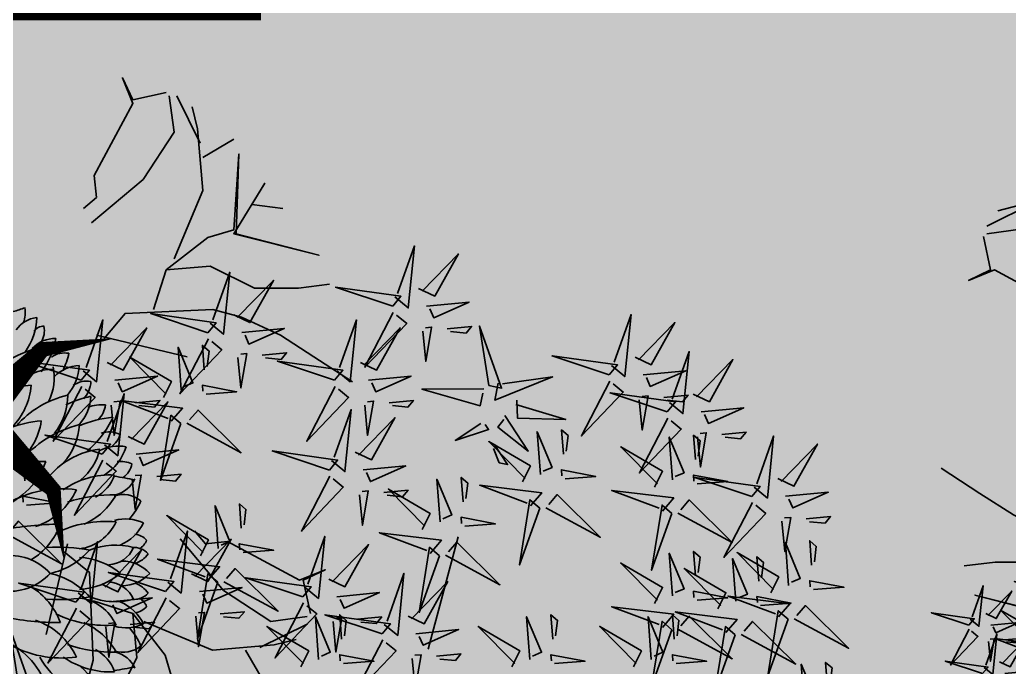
# Model space of a CAD drawing. Header units: millimetres. Extents: x -10000 to 124200, y -12045 to 23620.
# Drawn here: x 110867 to 111536, y 7502 to 7940 of the extents above; entities that cross this region are included whole.
import ezdxf

# ---------------------------------------------------------------- set-up
doc = ezdxf.new("R2010")
doc.units = ezdxf.units.MM
doc.header["$LTSCALE"] = 150
for name, color, linetype, lineweight, true_color in [('ad-Framing', 30, 'Continuous', 35, 0xff7f00), ('ad-Landscape', 7, 'Continuous', 35, 0x007f00), ('ad-Landscape 2', 7, 'Continuous', 35, 0x264c00)]:
    doc.layers.add(name, color=color, linetype=linetype, lineweight=lineweight, true_color=true_color)
doc.layers.add('ad-Verandah', color=7, linetype='Continuous', true_color=0xa57c52)

# ---------------------------------------------------------------- blocks, each defined once
blk = doc.blocks.new('A$C7DA81DBD')
at = {"layer": 'ad-Landscape'}
for centre, radius, start, end in [((-0.542, -2.951), 1.936, 359.7315, 37.4115), ((1.697, -2.079), 0.932, 201.0147, 251.0085), ((-0.295, -3.161), 1.349, 352.2305, 30.013), ((1.405, -2.554), 0.868, 198.6878, 245.2839), ((0.579, -3.745), 0.974, 6.4669, 61.6556), ((0.211, -3.764), 1.016, 356.9811, 35.1502), ((-0.785, -3.797), 1.765, 358.7548, 18.6115), ((1.37, -3.11), 0.824, 203.2196, 241.7797), ((1.724, -2.922), 0.735, 220.3866, 256.092), ((1.383, -3.356), 0.488, 207.4375, 251.1826), ((0.641, -3.924), 0.342, 320.1793, 18.6746), ((-5.866, -2.673), 7.168, 348.7597, 350.8333), ((1.327, -3.744), 0.358, 194.3796, 245.6782), ((1.18, -3.454), 0.743, 227.0323, 248.1406)]:
    blk.add_arc(centre, radius, start, end, dxfattribs=at)
at = {"layer": 'ad-Landscape 2'}
for centre, radius, start, end in [((0.542, -2.951), 1.936, 142.5885, 180.2685), ((-1.329, -3.259), 1.53, 124.2544, 162.4095), ((-0.442, -3.021), 1.463, 142.928, 175.4603), ((-1.447, -2.814), 0.898, 139.4924, 177.6991), ((-1.697, -2.079), 0.932, 288.9915, 338.9853), ((2.889, -3.142), 3.502, 167.9948, 180.0176), ((0.453, -2.514), 0.676, 171.3917, 227.835), ((-0.453, -2.514), 0.676, 312.165, 8.6083), ((-2.889, -3.142), 3.502, 359.9824, 12.0052), ((-4.711, -2.181), 1.496, 339.5864, 345.4463), ((-2.813, -2.152), 0.645, 272.2183, 320.8436), ((-2.402, -1.959), 0.821, 274.0733, 314.8771), ((0.295, -3.161), 1.349, 149.987, 187.7695), ((-3.255, -2.307), 0.399, 262.2727, 289.059), ((-2.833, -2.887), 0.356, 124.2819, 173.793), ((-3.205, -2.09), 0.759, 271.415, 306.1567), ((-1.999, -3.032), 0.544, 129.3196, 181.7514), ((-1.014, -3.524), 1.242, 131.6019, 166.473), ((-2.026, -2.069), 0.846, 278.5709, 321.5072), ((-0.488, -3.723), 1.408, 129.2482, 165.9132), ((-2.929, -2.933), 0.15, 126.1904, 182.5297), ((-2.554, -3.07), 0.372, 132.039, 182.3981), ((-0.914, -2.323), 0.874, 290.1808, 328.5951), ((0.914, -2.323), 0.874, 211.4049, 249.8192), ((-3.025, -2.67), 0.274, 258.7338, 302.0246), ((-3.055, -2.232), 0.863, 278.6128, 308.9762), ((-0.579, -3.745), 0.974, 118.3444, 173.5331), ((-1.405, -2.554), 0.868, 294.7161, 341.3122), ((-2.458, -3.195), 0.289, 145.3594, 190.9222), ((-2.128, -3.396), 0.461, 134.4168, 177.6352), ((-2.436, -2.424), 0.643, 257.6145, 296.9239), ((-2.208, -2.504), 0.73, 268.9494, 309.1849), ((1.74, -3.125), 2.067, 175.9521, 190.6786), ((-0.876, -2.829), 0.895, 310.7887, 348.0381), ((0.876, -2.829), 0.895, 191.9619, 229.2113), ((-1.74, -3.125), 2.067, 349.3214, 4.0479), ((-3.046, -2.005), 1.281, 283.7152, 293.8565), ((-1.896, -2.617), 0.764, 273.1884, 312.6145), ((-0.211, -3.764), 1.016, 144.8498, 183.0189), ((0.81, -3.717), 1.458, 154.4442, 184.6619), ((-0.81, -3.717), 1.458, 355.3381, 25.5558), ((-2.622, -2.757), 0.621, 273.0667, 310.2241), ((-2.106, -3.468), 0.289, 145.3594, 190.9222), ((-0.915, -3.796), 1.32, 153.7814, 168.0611), ((0.785, -3.797), 1.765, 161.3885, 181.2452), ((-2.403, -3.194), 0.329, 272.3146, 313.7549), ((-2.239, -2.943), 0.581, 273.3251, 311.6636), ((-0.466, -3.951), 1.488, 157.2926, 174.0275), ((-1.724, -2.922), 0.735, 283.908, 319.6134), ((-1.37, -3.11), 0.824, 298.2203, 336.7804), ((-0.873, -3.314), 0.57, 293.7313, 353.3277), ((0.672, -3.334), 0.873, 183.0038, 219.6059), ((-0.672, -3.334), 0.873, 320.3941, 356.9962), ((0.873, -3.314), 0.57, 186.6723, 246.2687), ((-1.692, -3.651), 0.41, 156.3892, 187.6723), ((-2.444, -2.7), 1.205, 294.4744, 320.3824), ((0.485, -3.825), 0.838, 157.7226, 195.8673), ((-0.485, -3.825), 0.838, 344.1327, 22.2774), ((-2.158, -3.355), 0.356, 279.6308, 313.1371), ((-1.452, -3.751), 0.311, 161.2129, 206.1809), ((-1.034, -3.87), 0.552, 154.5471, 189.5144), ((-1.759, -3.363), 0.625, 286.9117, 328.7423), ((-1.383, -3.356), 0.488, 288.8174, 332.5625), ((-1.821, -3.599), 0.302, 287.3992, 323.6788), ((5.866, -2.673), 7.168, 189.1667, 191.2403), ((-0.641, -3.924), 0.342, 161.3254, 219.8207), ((-0.143, -3.955), 0.535, 164.7932, 204.8095), ((-0.466, -3.725), 0.359, 293.7056, 356.9487), ((0.466, -3.725), 0.359, 183.0513, 246.2944), ((0.143, -3.955), 0.535, 335.1905, 15.2068), ((-1.053, -3.888), 0.343, 173.8947, 205.1777), ((-1.415, -3.77), 0.269, 281.0401, 324.9578), ((-1.327, -3.744), 0.358, 294.3218, 345.6204), ((-0.906, -3.641), 0.606, 297.2695, 335.9728), ((0.323, -3.905), 0.477, 180.4376, 227.2613), ((-0.323, -3.905), 0.477, 312.7387, 359.5624), ((0.906, -3.641), 0.606, 204.0272, 242.7305), ((-1.18, -3.454), 0.743, 291.8594, 312.9677), ((-0.096, -4.063), 0.227, 172.7272, 229.0665), ((0.096, -4.063), 0.227, 310.9335, 7.2728), ((-0.266, -4.046), 0.225, 186.241, 229.1557), ((-0.491, -4.017), 0.214, 291.17, 329.5844), ((-0.414, -3.981), 0.305, 303.605, 342.9027), ((0.414, -3.981), 0.305, 197.0973, 236.395), ((0.491, -4.017), 0.214, 210.4156, 248.83), ((0.266, -4.046), 0.225, 310.8443, 353.759)]:
    blk.add_arc(centre, radius, start, end, dxfattribs=at)
blk = doc.blocks.new('bamboo')
at = {"layer": 'ad-Landscape'}
for points in [[(-1166, 756.5), (-1215.3, 904.1), (-1191.8, 735.2), (-1166, 756.5)], [(-906.4, 902.3), (-969.4, 907), (-954.8, 890.1), (-914.9, 895)], [(-974.8, 702), (-1024.2, 849.6), (-1000.7, 680.7), (-974.8, 702)], [(-1150.2, 755), (-1008.3, 828.6), (-1121.8, 720.5), (-1143.1, 746.4)], [(-1190.3, 750.9), (-1161.9, 716.5), (-1322.1, 700.2), (-1198.9, 743.8)], [(-999.2, 696.4), (-970.7, 661.9), (-1131, 645.7), (-1007.8, 689.3)], [(-1212, 689.6), (-1192.2, 648), (-1301.2, 587.1), (-1204.9, 680.9)], [(-1166.4, 669.3), (-1176.9, 559.2), (-1136.4, 650.5), (-1159.3, 660.7)], [(-1102, 678.9), (-1023.4, 671.3), (-1112.1, 656.1), (-1110.6, 671.8)], [(-1059.9, 523.7), (-1093.8, 494.6), (-1113.3, 654.4), (-1067.1, 532.2)], [(-1121.7, 544.2), (-1162.9, 523.5), (-1225.9, 631.2), (-1130.2, 536.9)], [(-1108, 616), (-1114, 553.1), (-1096.8, 567.3), (-1100.9, 607.4)], [(-1020.9, 635), (-1001.1, 593.4), (-1110, 532.6), (-1013.8, 626.4)], [(-975.2, 614.7), (-985.8, 504.7), (-945.3, 596), (-968.1, 606.1)], [(-910.8, 624.4), (-832.2, 616.8), (-921, 601.5), (-919.5, 617.3)], [(-1288.8, 429.3), (-1338.2, 576.9), (-1314.7, 408), (-1288.8, 429.3)], [(-1053.8, 499.5), (-907.2, 551.9), (-1075.6, 524.9), (-1053.8, 499.5)], [(-916.9, 561.5), (-922.9, 498.6), (-905.6, 512.8), (-909.7, 552.9)], [(-1273.1, 427.7), (-1131.2, 501.3), (-1244.7, 393.3), (-1266, 419.1)], [(-1141, 498.1), (-1251.3, 506.4), (-1159.2, 467.8), (-1149.5, 490.8)], [(-1055, 483.7), (-978.6, 343.4), (-1088.9, 454.6), (-1063.5, 476.4)], [(-1193.1, 438.6), (-1256.1, 443.4), (-1241.5, 426.4), (-1201.6, 431.4)], [(-1130.1, 433.9), (-1136.1, 355.2), (-1153.1, 443.6), (-1137.4, 442.4)], [(-1313.2, 423.7), (-1284.7, 389.2), (-1445, 373), (-1321.8, 416.6)], [(-1334.9, 362.3), (-1315.1, 320.7), (-1424, 259.8), (-1327.8, 353.7)], [(-1289.2, 342), (-1299.8, 231.9), (-1259.3, 323.3), (-1282.1, 333.4)], [(-1224.9, 351.7), (-1146.2, 344), (-1235, 328.8), (-1233.5, 344.6)], [(-1230.9, 288.8), (-1236.9, 225.9), (-1219.6, 240.1), (-1223.8, 280.1)], [(-933.9, 115.6), (-983.2, 263.3), (-959.7, 94.3), (-933.9, 115.6)], [(-1166, 102), (-1215.3, 249.6), (-1191.8, 80.7), (-1166, 102)], [(-1150.2, 100.5), (-1008.3, 174), (-1121.8, 66), (-1143.1, 91.9)], [(-958.2, 110.1), (-929.8, 75.6), (-1090, 59.3), (-966.8, 103)], [(-1357.1, -48), (-1406.5, 99.6), (-1382.9, -69.3), (-1357.1, -48)], [(-1190.3, 96.4), (-1161.9, 61.9), (-1322.1, 45.7), (-1198.9, 89.3)], [(-1212, 35.1), (-1192.2, -6.5), (-1301.2, -67.4), (-1204.9, 26.4)], [(-979.9, 48.7), (-960.1, 7.1), (-1069.1, -53.8), (-972.8, 40.1)], [(-934.3, 28.4), (-944.8, -81.7), (-904.3, 9.6), (-927.2, 19.8)], [(-869.9, 38), (-791.3, 30.4), (-880, 15.2), (-878.5, 30.9)], [(-548.2, 43.3), (-554.2, -19.6), (-537, -5.4), (-541.1, 34.7)], [(-1341.4, -49.5), (-1199.5, 24), (-1312.9, -84), (-1334.3, -58.1)], [(-1166.4, 14.8), (-1176.9, -95.3), (-1136.4, -4), (-1159.3, 6.1)], [(-1102, 24.4), (-1023.4, 16.8), (-1112.1, 1.6), (-1110.6, 17.3)], [(-875.9, -24.9), (-881.9, -87.8), (-864.7, -73.6), (-868.8, -33.5)], [(-718.6, -144.5), (-752.5, -173.6), (-772, -13.7), (-725.8, -136)], [(-1108, -38.5), (-1114, -101.4), (-1096.8, -87.2), (-1100.9, -47.1)], [(-780.4, -124), (-821.5, -144.7), (-884.6, -37), (-788.8, -131.3)], [(-1381.4, -53.6), (-1353, -88.1), (-1513.2, -104.3), (-1390.1, -60.7)], [(-556.7, -87.7), (-536.9, -129.3), (-645.8, -190.1), (-549.6, -96.3)], [(-1403.2, -114.9), (-1383.3, -156.5), (-1492.3, -217.4), (-1396.1, -123.6)], [(-1293.1, -125.6), (-1214.5, -133.2), (-1303.2, -148.4), (-1301.7, -132.7)], [(-1143.7, -283.2), (-1143, -123.3), (-1099.9, -274), (-1132.7, -280.9)], [(-712.5, -168.7), (-565.9, -116.3), (-734.3, -143.3), (-712.5, -168.7)], [(-1357.5, -135.2), (-1368, -245.3), (-1327.6, -154), (-1350.4, -143.9)], [(-799.7, -170.1), (-910, -161.8), (-817.9, -200.4), (-808.2, -177.3)], [(-1299.1, -188.5), (-1305.1, -251.4), (-1287.9, -237.2), (-1292, -197.1)], [(-713.7, -184.4), (-637.3, -324.8), (-747.6, -213.6), (-722.2, -191.7)], [(-1053.9, -275.7), (-1010.7, -209.6), (-1038.4, -295.3), (-1051.6, -286.6)], [(-851.8, -229.5), (-914.8, -224.8), (-900.2, -241.7), (-860.3, -236.8)], [(-788.8, -234.2), (-794.8, -313), (-811.8, -224.6), (-796, -225.8)], [(-1152.3, -296.4), (-1306, -271.7), (-1145.4, -329.2), (-1152.3, -296.4)], [(-841.4, -403.5), (-875.3, -432.7), (-894.8, -272.8), (-848.7, -395.1)], [(-903.2, -383.1), (-944.4, -403.7), (-1007.5, -296), (-911.7, -390.3)], [(-1158.7, -320.6), (-1114.9, -311.4), (-1174.8, -460.8), (-1156.4, -331.5)], [(-1075.2, -337.2), (-982.6, -397.6), (-1044.7, -319.4), (-1064.3, -334.9)], [(-1000.9, -310.2), (-948, -344.7), (-952.6, -322.9), (-990, -307.9)], [(-1114.4, -368.3), (-1068.3, -370), (-1064.9, -494.8), (-1103.4, -366)], [(-835.4, -427.8), (-688.8, -375.4), (-857.2, -402.4), (-835.4, -427.8)], [(-922.6, -429.1), (-1032.9, -420.9), (-940.7, -459.5), (-931.1, -436.4)], [(-1179.6, -607.1), (-1229, -459.4), (-1205.5, -628.4), (-1179.6, -607.1)], [(-836.6, -443.5), (-760.1, -583.9), (-870.5, -472.6), (-845, -450.8)], [(-974.6, -488.6), (-1037.7, -483.9), (-1023.1, -500.8), (-983.1, -495.9)], [(-911.6, -493.3), (-917.6, -572.1), (-934.7, -483.7), (-918.9, -484.8)], [(-1163.9, -608.6), (-1022, -535), (-1135.5, -643.1), (-1156.8, -617.2)], [(-425.4, -669.4), (-466.6, -690.1), (-529.7, -582.4), (-433.9, -676.7)], [(-1204, -612.6), (-1175.5, -647.1), (-1335.8, -663.4), (-1212.6, -619.7)], [(-1084.1, -757), (-1133.4, -609.4), (-1109.9, -778.4), (-1084.1, -757)], [(-889.6, -724), (-930.8, -744.6), (-993.8, -636.9), (-898.1, -731.2)], [(-827.8, -744.4), (-861.7, -773.6), (-881.2, -613.7), (-835.1, -736)], [(-589.2, -724), (-630.4, -744.6), (-693.5, -636.9), (-597.7, -731.2)], [(-527.4, -744.4), (-561.3, -773.6), (-580.8, -613.7), (-534.7, -736)], [(-1225.7, -674), (-1205.9, -715.6), (-1314.8, -776.5), (-1218.6, -682.6)], [(-1115.6, -684.7), (-1037, -692.3), (-1125.7, -707.5), (-1124.2, -691.8)], [(-1068.3, -758.6), (-926.4, -685), (-1039.9, -793.1), (-1061.2, -767.2)], [(-1180, -694.3), (-1190.5, -804.4), (-1150.1, -713.1), (-1172.9, -702.9)], [(-444.7, -715.5), (-555, -707.2), (-462.9, -745.8), (-453.2, -722.8)], [(-821.7, -768.6), (-675.1, -716.3), (-843.5, -743.3), (-821.7, -768.6)], [(-521.3, -768.6), (-374.8, -716.3), (-543.2, -743.3), (-521.3, -768.6)], [(-1108.4, -762.6), (-1079.9, -797.1), (-1240.2, -813.4), (-1117, -769.7)], [(-1121.6, -747.6), (-1127.7, -810.5), (-1110.4, -796.3), (-1114.5, -756.2)], [(-908.9, -770), (-1019.2, -761.8), (-927.1, -800.3), (-917.4, -777.3)], [(-608.6, -770), (-718.8, -761.8), (-626.7, -800.3), (-617.1, -777.3)], [(-822.9, -784.4), (-746.5, -924.8), (-856.8, -813.5), (-831.4, -791.7)], [(-513.8, -908.1), (-547.7, -937.2), (-567.2, -777.3), (-521, -899.6)], [(-496.8, -774.9), (-559.8, -770.2), (-545.3, -787.1), (-505.3, -782.2)], [(-522.5, -784.4), (-446.1, -924.8), (-556.4, -813.5), (-531, -791.7)], [(-433.8, -779.7), (-439.8, -858.4), (-456.8, -770), (-441.1, -771.2)], [(-575.6, -887.6), (-616.8, -908.3), (-679.8, -800.6), (-584, -894.9)], [(-1130.1, -824), (-1110.3, -865.6), (-1219.3, -926.5), (-1123, -832.6)], [(-1020.1, -834.7), (-941.4, -842.3), (-1030.2, -857.5), (-1028.7, -841.8)], [(-961, -829.5), (-1024, -824.8), (-1009.5, -841.7), (-969.5, -836.8)], [(-898, -834.2), (-904, -913), (-921, -824.6), (-905.3, -825.7)], [(-865.6, -975.2), (-915, -827.6), (-891.5, -996.5), (-865.6, -975.2)], [(-660.6, -829.5), (-723.6, -824.8), (-709.1, -841.7), (-669.1, -836.8)], [(-597.6, -834.2), (-603.6, -913), (-620.7, -824.6), (-604.9, -825.7)], [(-1084.5, -844.3), (-1095, -954.4), (-1054.5, -863.1), (-1077.3, -852.9)], [(-507.7, -932.3), (-361.1, -879.9), (-529.5, -906.9), (-507.7, -932.3)], [(-1026.1, -897.6), (-1032.1, -960.5), (-1014.9, -946.3), (-1019, -906.2)], [(-849.9, -976.7), (-708, -903.2), (-821.4, -1011.2), (-842.8, -985.4)], [(-554.7, -1044.4), (-588.6, -1073.6), (-608.1, -913.7), (-562, -1036)], [(-616.5, -1023.9), (-657.7, -1044.6), (-720.8, -936.9), (-625, -1031.2)], [(-594.9, -933.7), (-705.2, -925.4), (-613.1, -964), (-603.4, -940.9)], [(-508.9, -948), (-432.5, -1088.4), (-542.8, -977.2), (-517.4, -955.3)], [(-889.9, -980.8), (-861.5, -1015.3), (-1021.7, -1031.5), (-898.6, -987.9)], [(-647, -993.1), (-710, -988.4), (-695.4, -1005.3), (-655.5, -1000.4)], [(-584, -997.8), (-590, -1076.6), (-607, -988.2), (-591.3, -989.4)], [(-548.6, -1068.6), (-402.1, -1016.3), (-570.5, -1043.2), (-548.6, -1068.6)], [(-911.7, -1042.2), (-891.9, -1083.8), (-1000.8, -1144.6), (-904.6, -1050.8)], [(-866, -1062.5), (-876.5, -1172.5), (-836.1, -1081.2), (-858.9, -1071.1)], [(-801.6, -1052.8), (-723, -1060.4), (-811.7, -1075.7), (-810.2, -1059.9)], [(-635.9, -1070), (-746.1, -1061.7), (-654, -1100.3), (-644.4, -1077.3)], [(-549.8, -1084.4), (-473.4, -1224.8), (-583.8, -1113.5), (-558.3, -1091.7)], [(-807.6, -1115.7), (-813.6, -1178.6), (-796.4, -1164.4), (-800.5, -1124.4)], [(-321.9, -1110.9), (-432.1, -1102.7), (-340, -1141.2), (-330.3, -1118.2)], [(-687.9, -1129.5), (-751, -1124.7), (-736.4, -1141.7), (-696.4, -1136.8)], [(-624.9, -1134.2), (-630.9, -1213), (-648, -1124.6), (-632.2, -1125.7)], [(-373.9, -1170.4), (-436.9, -1165.7), (-422.4, -1182.6), (-382.4, -1177.7)]]:
    blk.add_lwpolyline(points, dxfattribs=at)
at = {"layer": 'ad-Landscape 2'}
blk.add_line((-470.6, -139.1), (-761.2, -217.2), dxfattribs=at)
for points in [[(-768.3, 947.3), (-691.9, 807), (-802.2, 918.2), (-776.8, 940.1)], [(-374.1, 917.2), (-527.8, 941.9), (-367.2, 884.4), (-374.1, 917.2)], [(-843.4, 897.5), (-849.4, 818.8), (-866.4, 907.2), (-850.7, 906)], [(-592.6, 770.2), (-641.9, 917.8), (-618.4, 748.9), (-592.6, 770.2)], [(-576.8, 768.6), (-434.9, 842.2), (-548.4, 734.1), (-569.7, 760)], [(-959.1, 700.5), (-817.2, 774), (-930.7, 666), (-952, 691.8)], [(-616.9, 764.6), (-588.5, 730.1), (-748.7, 713.9), (-625.5, 757.5)], [(-638.6, 703.2), (-618.8, 661.6), (-727.8, 600.7), (-631.5, 694.6)], [(-528.6, 692.6), (-450, 684.9), (-538.7, 669.7), (-537.2, 685.5)], [(-619.9, 538.4), (-669.2, 686), (-645.7, 517), (-619.9, 538.4)], [(-593, 682.9), (-603.5, 572.8), (-563, 664.1), (-585.9, 674.3)], [(-534.6, 629.7), (-540.6, 566.8), (-523.4, 581), (-527.5, 621)], [(-604.1, 536.8), (-462.2, 610.4), (-575.7, 502.3), (-597, 528.2)], [(-650.3, 428.2), (-684.2, 399.1), (-703.7, 559), (-657.6, 436.7)], [(-712.1, 448.7), (-753.3, 428.1), (-816.4, 535.7), (-720.6, 441.4)], [(-644.2, 532.8), (-615.8, 498.3), (-776, 482), (-652.8, 525.7)], [(-665.9, 471.4), (-646.1, 429.8), (-755.1, 368.9), (-658.8, 462.8)], [(-555.9, 460.7), (-477.3, 453.1), (-566, 437.9), (-564.5, 453.6)], [(-644.2, 404), (-497.6, 456.4), (-666, 429.4), (-644.2, 404)], [(-620.3, 451.1), (-630.8, 341), (-590.3, 432.3), (-613.2, 442.5)], [(-731.5, 402.7), (-841.7, 410.9), (-749.6, 372.3), (-739.9, 395.4)], [(-645.4, 388.3), (-569, 247.9), (-679.3, 359.1), (-653.9, 381)], [(-561.9, 397.8), (-567.9, 334.9), (-550.7, 349.1), (-554.8, 389.2)], [(-783.5, 343.2), (-846.5, 347.9), (-832, 331), (-792, 335.9)], [(-720.5, 338.5), (-726.5, 259.7), (-743.5, 348.1), (-727.8, 346.9)], [(-606.2, 183.8), (-655.6, 331.4), (-632, 162.5), (-606.2, 183.8)], [(-590.5, 182.3), (-448.6, 255.9), (-562, 147.8), (-583.4, 173.7)], [(-425.4, 189.6), (-466.6, 169), (-529.7, 276.7), (-433.9, 182.4)], [(-918.2, 114.1), (-776.2, 187.7), (-889.7, 79.6), (-911, 105.5)], [(-630.5, 178.2), (-602.1, 143.7), (-762.3, 127.5), (-639.2, 171.1)], [(-444.7, 143.6), (-555, 151.8), (-462.9, 113.3), (-453.2, 136.3)], [(-652.3, 116.9), (-632.5, 75.3), (-741.4, 14.4), (-645.2, 108.2)], [(-510.6, -20.7), (-560, 126.9), (-536.5, -42), (-510.6, -20.7)], [(-542.2, 106.2), (-463.6, 98.6), (-552.3, 83.4), (-550.8, 99.1)], [(-606.6, 96.6), (-617.1, -13.5), (-576.7, 77.8), (-599.5, 88)], [(-496.8, 84.1), (-559.8, 88.8), (-545.3, 71.9), (-505.3, 76.8)], [(-433.8, 79.4), (-439.8, 0.6), (-456.8, 89), (-441.1, 87.9)], [(-494.9, -22.2), (-353, 51.3), (-466.5, -56.7), (-487.8, -30.9)], [(-535, -26.3), (-506.5, -60.8), (-666.8, -77), (-543.6, -33.4)], [(-446.7, -98.3), (-368, -105.9), (-456.8, -121.2), (-455.3, -105.4)], [(-511, -108), (-521.6, -218), (-481.1, -126.7), (-503.9, -116.6)], [(-452.7, -161.2), (-458.7, -224.1), (-441.4, -209.9), (-445.5, -169.8)], [(-425.4, -355.8), (-466.6, -376.5), (-529.7, -268.8), (-433.9, -363.1)], [(-444.7, -401.9), (-555, -393.6), (-462.9, -432.2), (-453.2, -409.1)], [(-496.8, -461.3), (-559.8, -456.6), (-545.3, -473.5), (-505.3, -468.6)], [(-433.8, -466), (-439.8, -544.8), (-456.8, -456.4), (-441.1, -457.6)]]:
    blk.add_lwpolyline(points, dxfattribs=at)
blk = doc.blocks.new('A$C06C421F0')
at = {"layer": 'ad-Landscape'}
for points in [[(359.91, 366.46, 35.98, 14.39, 0), (421.22, 431.54, 14.39, 0.72, 0), (487.37, 441.94, 0, 0, 0), (448, 441.94, 0, 0, 0), (472.53, 524.19, 0, 0, 0), (467.69, 541.37, 0, 0, 0), (379.6, 599.67, 0, 0, 0), (404.12, 579.33, 0, 0, 0), (359.91, 575.71, 0, 0, 0), (404.12, 579.33, 0, 0, 0), (467.69, 541.37, 0, 0, 0), (433.48, 648.03, 0, 0, 0), (482.53, 692.32, 0, 0, 0), (430.9, 648.03, 0, 0, 0), (418.64, 692.32, 0, 0, 0), (426.06, 713.11, 0, 0, 0), (413.8, 692.32, 0, 0, 0), (372.17, 716.27, 0, 0, 0), (413.8, 692.32, 0, 0, 0), (323.13, 719.89, 0, 0, 0)], [(353.42, 359.91, 35.98, 14.39, 0), (288.34, 421.22, 14.39, 0.72, 0), (277.95, 487.37, 0, 0, 0), (277.95, 448, 0, 0, 0), (195.69, 472.53, 0, 0, 0), (178.52, 467.69, 0, 0, 0), (120.22, 379.6, 0, 0, 0), (140.56, 404.12, 0, 0, 0), (144.17, 359.91, 0, 0, 0), (140.56, 404.12, 0, 0, 0), (178.52, 467.69, 0, 0, 0), (71.86, 433.48, 0, 0, 0), (27.57, 482.53, 0, 0, 0), (71.86, 430.9, 0, 0, 0), (27.57, 418.64, 0, 0, 0), (6.78, 426.06, 0, 0, 0), (27.57, 413.8, 0, 0, 0), (3.62, 372.17, 0, 0, 0), (27.57, 413.8, 0, 0, 0), (0, 323.13, 0, 0, 0)], [(359.97, 353.42, 35.98, 14.39, 0), (298.66, 288.34, 14.39, 0.72, 0), (232.52, 277.95, 0, 0, 0), (271.88, 277.95, 0, 0, 0), (247.36, 195.69, 0, 0, 0), (252.2, 178.52, 0, 0, 0), (340.29, 120.22, 0, 0, 0), (315.77, 140.56, 0, 0, 0), (359.97, 144.17, 0, 0, 0), (315.77, 140.56, 0, 0, 0), (252.2, 178.52, 0, 0, 0), (286.4, 71.86, 0, 0, 0), (237.36, 27.57, 0, 0, 0), (288.98, 71.86, 0, 0, 0), (301.25, 27.57, 0, 0, 0), (293.82, 6.78, 0, 0, 0), (306.09, 27.57, 0, 0, 0), (347.71, 3.62, 0, 0, 0), (306.09, 27.57, 0, 0, 0), (396.76, 0, 0, 0, 0)]]:
    blk.add_lwpolyline(points, format="xyseb", dxfattribs=at)
for points in [[(277.95, 479.95), (253.99, 499.63), (250.38, 582.88), (257.61, 609.99), (274.78, 646.77), (295.12, 678.39), (319.07, 715.18)], [(250.38, 526.41), (212.87, 538.67), (209.25, 580.3), (230.04, 622.25), (230.04, 663.87), (226.43, 693.24)], [(460.26, 565.32), (472.53, 575.71), (470.27, 596.5), (507.05, 664.75), (497.05, 689.15), (507.05, 668.36), (538.67, 675.14)], [(212.87, 538.67), (182.13, 578.04), (174.9, 602.56), (103.04, 607.4), (178.52, 604.82), (198.86, 683.23), (178.52, 602.56), (130.61, 631.93), (150.95, 619.67), (154.57, 649.03)], [(467.69, 551.76), (516.73, 592.89), (546.1, 637.63), (541.26, 671.98)], [(570.62, 627.24), (548.68, 671.98)], [(546.1, 517.41), (573.2, 582.49), (568.36, 640.79), (563.2, 661.58)], [(573.2, 613.68), (602.56, 630.85)], [(538.67, 507.02), (578.04, 537.75), (602.56, 544.98), (607.4, 616.84), (604.82, 541.37), (683.23, 521.03), (602.56, 541.37), (631.93, 589.27), (619.67, 568.94), (649.03, 565.32)], [(106.21, 573.2), (89.03, 602.56)], [(202.47, 546.1), (137.39, 573.2), (79.09, 568.36), (58.3, 563.2)], [(92.65, 570.62), (47.91, 548.68)], [(274.78, 472.53), (295.12, 558.36)], [(168.12, 467.69), (127, 516.73), (82.25, 546.1), (47.91, 541.26)], [(154.57, 460.26), (144.17, 472.53), (123.38, 470.27), (55.14, 507.05), (30.73, 497.05), (51.52, 507.05), (44.74, 538.67)], [(526.41, 469.51), (538.67, 507.02), (580.3, 510.63), (622.25, 489.84), (663.87, 489.84), (693.24, 493.46)], [(479.95, 441.94), (499.63, 465.89), (582.88, 469.51), (609.99, 462.28), (646.77, 445.1), (678.39, 424.76), (715.18, 400.81)], [(472.53, 445.1), (558.36, 424.76)], [(441.94, 239.94), (465.89, 220.25), (469.51, 137), (462.28, 109.9), (445.1, 73.12), (424.76, 41.49), (400.81, 4.71)], [(173.79, 202.47), (146.68, 137.39), (151.52, 79.09), (156.69, 58.3)], [(469.51, 193.47), (507.02, 181.21), (510.63, 139.59), (489.84, 97.64), (489.84, 56.01), (493.46, 26.65)], [(507.02, 181.21), (537.75, 141.84), (544.98, 117.32), (616.84, 112.48), (541.37, 115.06), (521.03, 36.65), (541.37, 117.32), (589.27, 87.96), (568.93, 100.22), (565.32, 70.86)], [(252.2, 168.12), (203.15, 127), (173.79, 82.25), (178.63, 47.91)], [(259.62, 154.57), (247.36, 144.17), (249.62, 123.38), (212.83, 55.14), (222.84, 30.73), (212.83, 51.52), (181.21, 44.74)], [(149.27, 92.65), (171.21, 47.91)]]:
    blk.add_lwpolyline(points, dxfattribs=at)
blk = doc.blocks.new('zw$FE9C')
at = {"transparency": 33554559}
h = blk.add_hatch(color=256, dxfattribs=at)
h.dxf.hatch_style = 1
h.set_gradient(color1=(153, 204, 0), color2=(63, 127, 0), tint=1, name='INVSPHERICAL')
h.paths.add_polyline_path([(8460, 4510), (12805, 4510), (12805, 7945), (8460, 7945)])
h = blk.add_hatch(dxfattribs=at)
h.set_pattern_fill('GRASS', color=74)
h.set_pattern_definition([(90, (-1087975.541, 674585.024), (-17.96051224, 17.96051224), [4.7625, -31.1585245]), (45, (-1087975.54, 674585.024), (-17.96051224, 17.96051224), [4.7625, -20.6375]), (135, (-1087975.54, 674585.024), (-17.96051224, -17.96051224), [4.7625, -20.6375])])
h.paths.add_polyline_path([(8460, 4510), (12805, 4510), (12805, 7945), (8460, 7945)])
at = {"xscale": -54.3648294988575, "yscale": 54.3648294988575, "zscale": 54.36482949885722, "rotation": 89.99999999999994}
blk.add_blockref('A$C7DA81DBD', (10073.4, 7565.52), dxfattribs=at)
at = {"layer": 'ad-Landscape', "xscale": 0.7144563243118911, "yscale": 0.7144563243118911, "zscale": 0.7144563243118911, "rotation": 270}
for p in [(9931.08, 7923.12), (10836.88, 7923.12)]:
    blk.add_blockref('A$C06C421F0', p, dxfattribs=at)
at = {"layer": 'ad-Landscape', "linetype": 'Continuous', "rotation": 89.99999999999994}
for p, xscale, yscale, zscale in [((10456.59, 7390.77), -0.2620739326953547, 0.2620739326953547, 0.2620739326953535), ((10988.65, 7330.63), -0.1713600815364865, 0.1713600815364865, 0.171360081536486)]:
    blk.add_blockref('bamboo', p, dxfattribs=dict(at, xscale=xscale, yscale=yscale, zscale=zscale))
blk = doc.blocks.new('1215_East Villa')
at = {"layer": 'ad-Verandah'}
blk.add_blockref('zw$FE9C', (0, 0), dxfattribs=at)
blk = doc.blocks.new('zw$6A3A')
at = {"layer": 'ad-Framing', "const_width": 10}
blk.add_lwpolyline([(10375, 0), (10375, -4410), (8460, -4410), (8460, -7845), (10375, -7845), (10375, -12355), (0, -12355), (0, -7845), (1910, -7845), (1910, -4410), (0, -4410), (0, 0)], close=True, dxfattribs=at)

msp = doc.modelspace()

# ---------------------------------------------------------------- block references
msp.add_blockref('1215_East Villa', (100650, 0))

# ---------------------------------------------------------------- next in the draw order: block references
msp.add_blockref('zw$6A3A', (100650, 12355))

doc.saveas('drawing.dxf')
